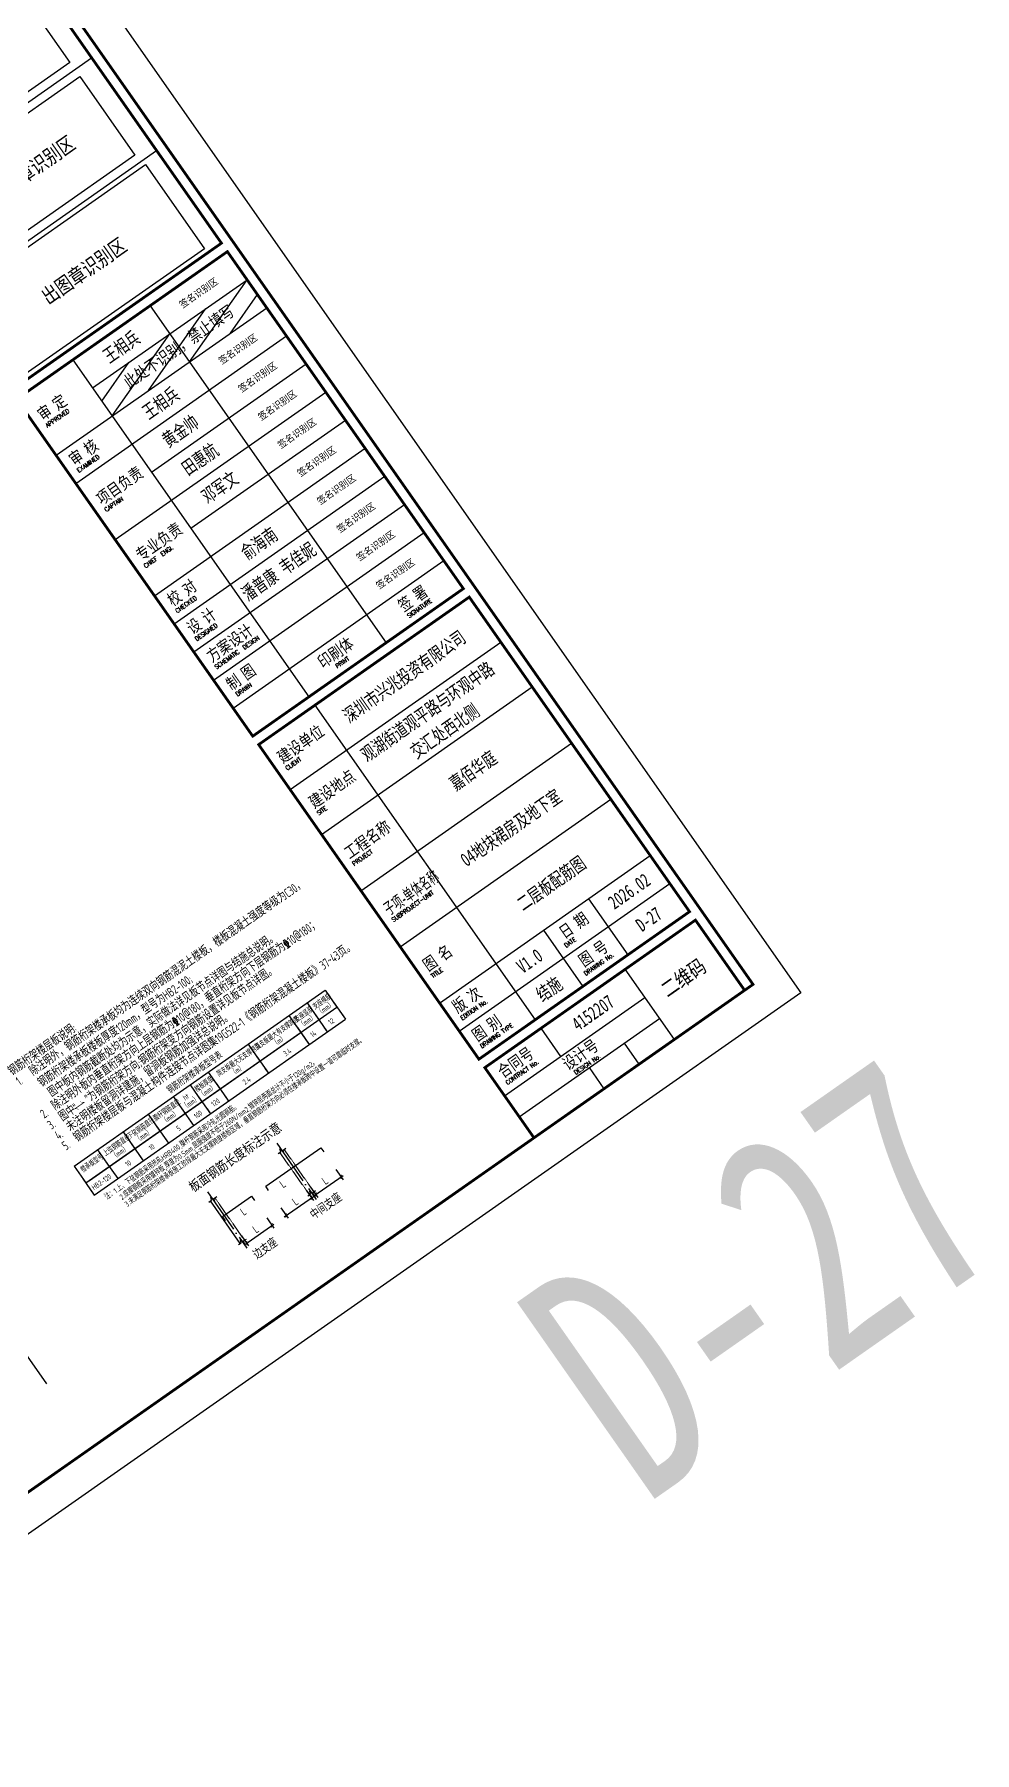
# Model space of a CAD drawing. Header units: millimetres. Extents: x 1089227 to 13101469, y 618865 to 10240562.
# Drawn here: x 2931932 to 2973071, y 4892898 to 4968060 of the extents above; entities that cross this region are included whole.
import ezdxf
from ezdxf.enums import TextEntityAlignment as Align

# ---------------------------------------------------------------- set-up
doc = ezdxf.new("R2010")
doc.units = ezdxf.units.MM
doc.header["$LTSCALE"] = 1000
doc.header["$PDMODE"] = 3
doc.header["$PDSIZE"] = 200
doc.linetypes.add('DASH', pattern=[0.35, 0.25, -0.1])
doc.linetypes.add('DOTE', pattern=[2.42, 2, -0.2, 0.02, -0.2])
doc.layers.get('0').update_dxf_attribs({"linetype": 'CONTINUOUS'})
doc.layers.get('Defpoints').update_dxf_attribs({"linetype": 'CONTINUOUS'})
for name, color, linetype in [('_模板图说明', 4, 'CONTINUOUS'), ('BFJ-L', 6, 'CONTINUOUS'), ('DIM', 3, 'CONTINUOUS'), ('DOTE', 1, 'DOTE'), ('JG-SM', 3, 'CONTINUOUS'), ('PUB_TEXT', 7, 'CONTINUOUS'), ('TK', 4, 'CONTINUOUS'), ('TK-TEXT', 7, 'CONTINUOUS'), ('VHBoundary', 4, 'CONTINUOUS'), ('梁__实线', 4, 'CONTINUOUS'), ('梁__虚线', 4, 'DASH')]:
    doc.layers.add(name, color=color, linetype=linetype)
doc.layers.add('S-TEXT', color=32, linetype='CONTINUOUS', lineweight=0)
doc.layers.add('TK-MEMO', color=8, linetype='CONTINUOUS', plot=False)
doc.layers.add('TK-不打印', color=8, linetype='CONTINUOUS', plot=False)
doc.styles.add('hzst', font='simsun.ttc', dxfattribs={"width": 0.7})
doc.styles.add('SADITK', font='sadixcsg.shx', dxfattribs={"bigfont": 'AllInOneBig.shx'})
doc.styles.add('SADITK-SX', font='simfang.ttf', dxfattribs={"width": 0.7})
doc.styles.add('SADITK-YW', font='romanc.shx', dxfattribs={"width": 0.7, "bigfont": 'AllInOneBig.shx'})
doc.styles.add('TM', font='simhei.ttf', dxfattribs={"width": 0.8})
doc.styles.add('TSSD_Dimension', font='tssdeng.shx', dxfattribs={"width": 0.75, "bigfont": 'Hztxt.shx'})
doc.styles.add('TSSD_Rein', font='tssdeng.shx', dxfattribs={"width": 0.7, "bigfont": 'hztxt.shx'})
doc.dimstyles.new('TSSD_100_100', dxfattribs={"dimtxt": 350, "dimasz": 100, "dimexe": 150, "dimexo": 250, "dimgap": 100, "dimtad": 1, "dimdec": 0, "dimzin": 0, "dimdsep": 46, "dimtxsty": 'TSSD_Dimension', "dimblk": 'ARCHTICK', "dimblk1": 'ARCHTICK', "dimblk2": 'ARCHTICK', "dimcen": 0, "dimdle": 100, "dimclrt": 7, "dimadec": 0, "dimazin": 0, "dimtfac": 1, "dimtdec": 0, "dimtix": 1, "dimtmove": 2, "dimatfit": 3, "dimfxl": 0, "dimtolj": 1, "dimtzin": 0, "dimarcsym": 0})

# ---------------------------------------------------------------- blocks, each defined once
blk = doc.blocks.new('template_31-施工图_A0_A0_1.0000_3fa9c08c64a9101061c9a26412af947e', base_point=(-1189, 0))
at = {"layer": 'TK'}
for p, q in [((1121, 273), (1121, 153)), ((1148.5, 273), (1148.5, 153)), ((1121, 263), (1176, 263)), ((1101, 253), (1176, 253)), ((1101, 243), (1176, 243)), ((1121, 233), (1176, 233)), ((1101, 223), (1176, 223)), ((1121, 213), (1176, 213)), ((1101, 203), (1176, 203)), ((1101, 193), (1176, 193)), ((1101, 183), (1176, 183)), ((1101, 173), (1176, 173)), ((1101, 163), (1176, 163)), ((1121, 150), (1121, 38)), ((1101, 134), (1176, 134)), ((1101, 118), (1176, 118)), ((1101, 98), (1176, 98)), ((1101, 78), (1176, 78)), ((1101, 58), (1176, 58)), ((1138, 58), (1138, 38)), ((1154, 58), (1154, 38)), ((1101, 48), (1176, 48)), ((1121, 35), (1121, 25)), ((1151, 10), (1151, 35)), ((1101, 25), (1151, 25)), ((1101, 17.5), (1151, 17.5)), ((1126, 10), (1126, 17.5)), ((1138.5, 10), (1138.5, 17.5))]:
    blk.add_line(p, q, dxfattribs=at)
blk.add_lwpolyline([(-1189, 841), (1189, 841), (1189, 0), (-1189, 0)], close=True, dxfattribs=at)
at = {"layer": 'TK', "const_width": 0.8}
blk.add_lwpolyline([(-1164, 831), (-1164, 10), (1179, 10), (1179, 831)], close=True, dxfattribs=at)
at = {"layer": 'TK', "color": 4, "const_width": 0.8}
for points in [[(1101, 276), (1176, 276), (1176, 454), (1101, 454)], [(1101, 153), (1176, 153), (1176, 273), (1101, 273)], [(1101, 38), (1176, 38), (1176, 150), (1101, 150)], [(1101, 35), (1176, 35), (1176, 10), (1101, 10)]]:
    blk.add_lwpolyline(points, close=True, dxfattribs=at)
at = {"layer": 'TK-MEMO'}
for points in [[(1107, 372.5), (1170, 372.5), (1170, 344.5), (1107, 344.5)], [(1107, 339.5), (1170, 339.5), (1170, 311.5), (1107, 311.5)], [(1106, 307.5), (1171, 307.5), (1171, 277.5), (1106, 277.5)]]:
    blk.add_lwpolyline(points, close=True, dxfattribs=at)
at = {"layer": 'TK-不打印'}
for p, q in [((1101, 342), (1176, 342)), ((1101, 309), (1176, 309)), ((1121, 253), (1148.5, 263)), ((1121, 258.32), (1133.87, 263)), ((1133.87, 253), (1161.37, 263)), ((1148.5, 253), (1176, 263)), ((1163.13, 253), (1176, 257.68))]:
    blk.add_line(p, q, dxfattribs=at)
at = {"layer": 'VHBoundary'}
blk.add_lwpolyline([(-1189, 841), (1189, 841), (1189, 0), (-1189, 0)], close=True, dxfattribs=at)
at = {"layer": 'TK', "style": 'SADITK'}
for s, p in [('审 定', (1103.5, 263)), ('审 核', (1103.5, 247)), ('项目负责', (1103.5, 233)), ('专业负责', (1103.5, 213)), ('校 对', (1103.5, 197)), ('设 计', (1103.5, 187)), ('方案设计', (1103.5, 177)), ('制 图', (1103.5, 167)), ('建设单位', (1103.5, 141)), ('建设地点', (1103.5, 125)), ('工程名称', (1103.5, 107)), ('图 名', (1103.5, 67)), ('版 次', (1103.5, 52.1)), ('图 别', (1103.5, 42)), ('合同号', (1103.5, 29))]:
    blk.add_text(s, height=4, dxfattribs=at).set_placement(p)
at = {"layer": 'TK'}
for s, height, style, width, p in [('APPROVED', 1.3, 'SADITK-YW', 0.9, (1103.5, 261)), ('EXAMINED', 1.3, 'SADITK-YW', 0.9, (1103.5, 245)), ('CAPTAIN', 1.3, 'SADITK-YW', 0.9, (1103.5, 231)), ('CHIEF  ENGI.', 1.3, 'SADITK-YW', 0.9, (1103.5, 211)), ('CHECKED', 1.3, 'SADITK-YW', 0.9, (1103.5, 195)), ('DESIGNED', 1.3, 'SADITK-YW', 0.9, (1103.5, 185)), ('SCHEMATIC  DESIGN', 1.3, 'SADITK-YW', 0.8, (1103.5, 175)), ('DRAWN', 1.3, 'SADITK-YW', 0.9, (1104, 165)), ('CLIENT', 1.3, 'SADITK-YW', 0.9, (1103.5, 139)), ('SITE', 1.3, 'SADITK-YW', 0.9, (1103.5, 123)), ('PROJECT', 1.3, 'SADITK-YW', 0.9, (1103.5, 105)), ('子项-单体名称', 4, 'SADITK', 0.6, (1103.5, 87)), ('SUBPROJECT-UNIT', 1.3, 'SADITK-YW', 0.8, (1103.5, 85)), ('TITLE', 1.3, 'SADITK-YW', 0.9, (1103.5, 65)), ('EDITION No.', 1.3, 'SADITK-YW', 0.9, (1103.5, 50)), ('DATE', 1.3, 'SADITK-YW', 0.9, (1140.5, 50)), ('DRAWING TYPE', 1.3, 'SADITK-YW', 0.9, (1103.5, 40)), ('DRAWING No.', 1.3, 'SADITK-YW', 0.9, (1140.5, 40)), ('CONTRACT No.', 1.3, 'SADITK-YW', 0.9, (1103.5, 27))]:
    blk.add_text(s, height=height, dxfattribs=dict(at, style=style, width=width)).set_placement(p)
at = {"layer": 'TK', "style": 'SADITK'}
for s, p in [('印刷体', (1134.75, 157)), ('签 署', (1162.25, 157)), ('日 期', (1146, 52)), ('图 号', (1146, 42)), ('设计号', (1126, 20))]:
    blk.add_text(s, height=4, dxfattribs=at).set_placement(p, align=Align.CENTER)
at = {"layer": 'TK', "style": 'SADITK-YW', "width": 0.9}
for s, p in [('PRINT', (1134.75, 155)), ('SIGNATURE', (1162.25, 155)), ('DESIGN No.', (1126, 18))]:
    blk.add_text(s, height=1.3, dxfattribs=at).set_placement(p, align=Align.CENTER)
at = {"layer": 'TK-MEMO', "style": 'SADITK'}
for s, height, p in [('建筑注册章识别区', 5, (1138.5, 325.5)), ('出图章识别区', 5, (1138.5, 292.5)), ('签名识别区', 2, (1162.25, 268)), ('签名识别区', 2, (1162.25, 248)), ('签名识别区', 2, (1162.25, 238)), ('签名识别区', 2, (1162.25, 228)), ('签名识别区', 2, (1162.25, 218)), ('签名识别区', 2, (1162.25, 208)), ('签名识别区', 2, (1162.25, 198)), ('签名识别区', 2, (1162.25, 188)), ('签名识别区', 2, (1162.25, 178)), ('签名识别区', 2, (1162.25, 168))]:
    blk.add_text(s, height=height, dxfattribs=at).set_placement(p, align=Align.MIDDLE)
blk.add_text('二维码', height=5, dxfattribs=at).set_placement((1156.35, 20.59))
at = {"layer": 'TK-TEXT', "style": 'SADITK-SX', "width": 0.7}
for tag, p in [('市政会签', (-1176, 381.5)), ('园林会签', (-1176, 343.5)), ('幕墙会签', (-1176, 305.5)), ('装饰会签', (-1176, 267.5)), ('燃气会签', (-1176, 229.5)), ('暖通会签', (-1176, 191.5)), ('电气会签', (-1176, 153.5)), ('给排水会签', (-1176, 115.5)), ('结构会签', (-1176, 77.5)), ('建筑会签', (-1176, 39.5))]:
    blk.add_attdef(tag, text='', height=4, rotation=90, dxfattribs=at).set_placement(p, align=Align.MIDDLE_CENTER)
for tag, height, p in [('专业审定', 4, (1134.75, 268)), ('专业审核', 4, (1134.75, 248)), ('项目负责1', 4, (1134.75, 238)), ('项目负责2', 4, (1134.75, 228)), ('专业负责1', 4, (1134.75, 218)), ('专业负责2', 4, (1134.75, 208)), ('专业校对', 4, (1134.75, 198)), ('专业设计', 4, (1134.75, 188)), ('方案设计', 4, (1134.75, 178)), ('专业制图', 4, (1134.75, 168)), ('建设单位_001', 4, (1148.5, 140)), ('建设地点_001', 4, (1148.5, 124)), ('工程名称_001', 4, (1148.5, 106)), ('子项名称_001', 4, (1148.5, 86)), ('图纸名称_001', 4, (1148.5, 66)), ('版次', 4, (1129.5, 53)), ('日期', 4, (1165, 53)), ('图别', 4, (1129.5, 43)), ('图号', 4, (1165, 43)), ('合同号', 4, (1136, 30)), ('阶段编号1', 2, (1132.25, 13.75)), ('子项编号1', 2, (1144.75, 13.75)), ('项目编号1', 2, (1114.06, 13.58))]:
    blk.add_attdef(tag, text='', height=height, dxfattribs=at).set_placement(p, align=Align.MIDDLE_CENTER)
at = {"layer": 'TK-不打印', "style": 'SADITK'}
blk.add_text('此处不识别，禁止填写', height=4, dxfattribs=at).set_placement((1148.5, 258.32), align=Align.MIDDLE_CENTER)
blk = doc.blocks.new('_ArchTick')
at = {"color": 0, "linetype": 'ByBlock', "const_width": 0.3}
blk.add_lwpolyline([(-0.71, -0.71), (0.71, 0.71)], dxfattribs=at)
blk = doc.blocks.new('*D593')
at = {"layer": 'Defpoints', "color": 0, "transparency": 16777216}
for p in [(1315474, -234792), (1314366, -235569), (1315845, -235321)]:
    blk.add_point(p, dxfattribs=at)
at = {"layer": 'DIM', "color": 0, "lineweight": -2, "transparency": 16777216}
for p, q in [((1315618, -234997), (1315931, -235444)), ((1314509, -235773), (1314822, -236221)), ((1314655, -236155), (1315927, -235264))]:
    blk.add_line(p, q, dxfattribs=at)
at = {"layer": 'DIM', "color": 0, "lineweight": -2, "transparency": 16777216, "xscale": 100, "yscale": 100, "zscale": 100}
for p, rotation in [((1315845, -235321), 35.00532206122636), ((1314736, -236098), 215.0053220612264)]:
    blk.add_blockref('_ArchTick', p, dxfattribs=dict(at, rotation=rotation))
at = {"layer": 'DIM', "color": 7, "transparency": 16777216, "insert": (1315133, -235484), "char_height": 350, "attachment_point": 5, "rotation": 35.00532, "style": 'TSSD_Dimension'}
blk.add_mtext('\\A1;L', dxfattribs=at)
blk = doc.blocks.new('*D594')
at = {"layer": 'Defpoints', "color": 0, "transparency": 16777216}
for p in [(1318505, -232670), (1317396, -233446), (1318876, -233199)]:
    blk.add_point(p, dxfattribs=at)
at = {"layer": 'DIM', "color": 0, "lineweight": -2, "transparency": 16777216}
for p, q in [((1318648, -232874), (1318962, -233322)), ((1317540, -233651), (1317853, -234098)), ((1317685, -234033), (1318957, -233141))]:
    blk.add_line(p, q, dxfattribs=at)
at = {"layer": 'DIM', "color": 0, "lineweight": -2, "transparency": 16777216, "xscale": 100, "yscale": 100, "zscale": 100}
for p, rotation in [((1318876, -233199), 35.00532206122636), ((1317767, -233975), 215.0053220612264)]:
    blk.add_blockref('_ArchTick', p, dxfattribs=dict(at, rotation=rotation))
at = {"layer": 'DIM', "color": 7, "transparency": 16777216, "insert": (1318164, -233362), "char_height": 350, "attachment_point": 5, "rotation": 35.00532, "style": 'TSSD_Dimension'}
blk.add_mtext('\\A1;L', dxfattribs=at)
blk = doc.blocks.new('*D595')
at = {"layer": 'Defpoints', "color": 0, "transparency": 16777216}
for p in [(1317205, -233580), (1316097, -234356), (1317576, -234109)]:
    blk.add_point(p, dxfattribs=at)
at = {"layer": 'DIM', "color": 0, "lineweight": -2, "transparency": 16777216}
for p, q in [((1316386, -234943), (1317658, -234052)), ((1317349, -233785), (1317662, -234232)), ((1316240, -234561), (1316553, -235008))]:
    blk.add_line(p, q, dxfattribs=at)
at = {"layer": 'DIM', "color": 0, "lineweight": -2, "transparency": 16777216, "xscale": 100, "yscale": 100, "zscale": 100}
for p, rotation in [((1317576, -234109), 35.00532206122636), ((1316467, -234885), 215.0053220612264)]:
    blk.add_blockref('_ArchTick', p, dxfattribs=dict(at, rotation=rotation))
at = {"layer": 'DIM', "color": 7, "transparency": 16777216, "insert": (1316864, -234272), "char_height": 350, "attachment_point": 5, "rotation": 35.00532, "style": 'TSSD_Dimension'}
blk.add_mtext('\\A1;L', dxfattribs=at)
blk = doc.blocks.new('支座钢筋')
at = {"layer": 'DIM'}
blk.add_line((1850456.839, -5733.954), (1850456.839, -10616.076), dxfattribs=at)
blk = doc.blocks.new('A$C01611EE2')
at = {"layer": 'BFJ-L'}
for points in [[(1315702.5, -233793.1), (1315574.2, -233610), (1317982.3, -231923.4), (1318110.6, -232106.6)], [(1313808, -235119.9), (1313679.7, -234936.8), (1314951.7, -234045.9), (1315080, -234229.1)]]:
    blk.add_lwpolyline(points, dxfattribs=at)
at = {"layer": 'DIM'}
for points in [[(1316116, -232180), (1316230.5, -232099.8), (1316196.7, -231973.9), (1316372.7, -232149.8), (1316338, -232024.5), (1316458.9, -231939.8)], [(1313085.4, -234302.4), (1313199.9, -234222.3), (1313166.1, -234096.3), (1313342.1, -234272.2), (1313307.4, -234147), (1313428.2, -234062.3)], [(1317415.9, -234036), (1317530.4, -233955.9), (1317496.6, -233829.9), (1317672.6, -234005.8), (1317637.9, -233880.6), (1317758.7, -233795.9)], [(1314385.3, -236158.5), (1314499.8, -236078.3), (1314466, -235952.4), (1314642, -236128.3), (1314607.3, -236003), (1314728.1, -235918.4)]]:
    blk.add_lwpolyline(points, dxfattribs=at)
at = {"layer": 'DOTE', "linetype": 'DOTE'}
for p, q in [((1316052.8, -231730.8), (1317775.1, -234190.1)), ((1313022.2, -233853.3), (1314744.5, -236312.6))]:
    blk.add_line(p, q, dxfattribs=at)
at = {"layer": '梁__实线'}
blk.add_line((1314458.3, -236107.3), (1313158.5, -234251.3), dxfattribs=at)
at = {"layer": '梁__虚线', "ltscale": 0.05}
for p, q in [((1317489, -233984.9), (1316189.1, -232128.8)), ((1317680.1, -233851), (1316380.2, -231994.9)), ((1314649.5, -235973.5), (1313349.6, -234117.4))]:
    blk.add_line(p, q, dxfattribs=at)
at = {"layer": 'JG-SM', "color": 3}
for s, height, style, width, p in [('板面钢筋长度标注示意', 437.5, 'TM', 0.8, (1312403.5, -233878.7)), ('中间支座', 408.33, 'TSSD_Rein', 0.7, (1317696.2, -235088.5)), ('边支座', 408.33, 'TSSD_Rein', 0.7, (1315201.5, -236835.6))]:
    blk.add_text(s, height=height, rotation=35.005322, dxfattribs=dict(at, style=style, width=width)).set_placement(p)
at = {"layer": 'JG-SM', "color": 3, "char_height": 350, "attachment_point": 5, "rotation": 35.005322, "style": 'TSSD_Dimension'}
for insert in [(1316313.9, -233505.3), (1314591.9, -234711.3)]:
    blk.add_mtext('\\A1;L', dxfattribs=dict(at, insert=insert))
at = {"layer": 'DIM'}
for base, p1, p2, picture, middle in [((1318875.6, -233198.9), (1317396.4, -233446), (1318505, -232669.7), '*D594', (1318163.6, -233361.8)), ((1317575.9, -234109.1), (1316096.8, -234356.2), (1317205.3, -233579.9), '*D595', (1316863.9, -234272)), ((1315845, -235321.3), (1314365.8, -235568.5), (1315474.4, -234792.2), '*D593', (1315132.9, -235484.3))]:
    dim = blk.add_linear_dim(base=base, p1=p1, p2=p2, angle=35.005322, text='L', dimstyle='TSSD_100_100', dxfattribs=at)
    dim.commit()
    dim.dimension.update_dxf_attribs({"geometry": picture, "text_midpoint": middle})

msp = doc.modelspace()

# ---------------------------------------------------------------- linework, layer by layer
at = {"layer": '_模板图说明'}
for p, q in [((2933668.69, 4918552.677), (2944653.55, 4926245.88)), ((2944653.55, 4926245.88), (2945169.838, 4925508.691)), ((2934184.977, 4917815.488), (2945169.838, 4925508.691)), ((2934184.977, 4917815.488), (2945169.838, 4925508.691)), ((2943862.478, 4925691.855), (2944378.766, 4924954.666)), ((2943862.478, 4925691.855), (2944378.766, 4924954.666)), ((2945022.86, 4925718.555), (2945539.147, 4924981.367)), ((2945022.86, 4925718.555), (2945539.147, 4924981.367)), ((2934554.286, 4917288.164), (2945539.147, 4924981.367)), ((2943071.406, 4925137.831), (2943957.003, 4923873.318)), ((2943071.406, 4925137.831), (2943587.693, 4924400.642)), ((2944231.788, 4925164.531), (2944748.075, 4924427.342)), ((2944231.788, 4925164.531), (2944748.075, 4924427.342)), ((2944231.788, 4925164.531), (2944748.075, 4924427.342)), ((2944231.788, 4925164.531), (2944748.075, 4924427.342)), ((2945392.169, 4925191.231), (2945539.147, 4924981.367)), ((2934340.753, 4917924.585), (2943587.693, 4924400.642)), ((2943440.716, 4924610.507), (2943957.003, 4923873.318)), ((2943440.716, 4924610.507), (2943957.003, 4923873.318)), ((2943810.025, 4924083.183), (2943957.003, 4923873.318)), ((2944601.097, 4924637.207), (2944748.075, 4924427.342)), ((2944601.097, 4924637.207), (2944748.075, 4924427.342)), ((2941283.571, 4923885.728), (2941799.858, 4923148.539)), ((2941652.88, 4923358.404), (2942169.167, 4922621.215)), ((2941652.88, 4923358.404), (2942169.167, 4922621.215)), ((2939539.444, 4922664.236), (2940055.732, 4921927.047)), ((2942022.189, 4922831.08), (2942169.167, 4922621.215)), ((2938748.372, 4922110.212), (2939264.659, 4921373.023)), ((2939908.754, 4922136.912), (2940425.041, 4921399.723)), ((2939908.754, 4922136.912), (2940425.041, 4921399.723)), ((2938009.472, 4921592.726), (2938525.759, 4920855.537)), ((2938378.781, 4921065.402), (2938895.068, 4920328.213)), ((2938378.781, 4921065.402), (2938895.068, 4920328.213)), ((2939117.682, 4921582.888), (2939633.969, 4920845.699)), ((2939117.682, 4921582.888), (2939633.969, 4920845.699)), ((2939486.991, 4921055.563), (2939633.969, 4920845.699)), ((2940278.063, 4921609.588), (2940425.041, 4921399.723)), ((2936909.314, 4920822.235), (2937425.602, 4920085.046)), ((2937278.624, 4920294.911), (2937794.911, 4919557.722)), ((2937278.624, 4920294.911), (2937794.911, 4919557.722)), ((2938748.09, 4920538.077), (2938895.068, 4920328.213)), ((2935811.779, 4920053.58), (2936328.066, 4919316.391)), ((2936181.088, 4919526.256), (2936697.375, 4918789.067)), ((2936181.088, 4919526.256), (2936697.375, 4918789.067)), ((2937647.933, 4919767.587), (2937794.911, 4919557.722)), ((2934692.772, 4919269.889), (2935209.06, 4918532.7)), ((2935062.082, 4918742.565), (2935578.369, 4918005.376)), ((2935062.082, 4918742.565), (2935578.369, 4918005.376)), ((2936550.397, 4918998.932), (2936697.375, 4918789.067)), ((2933668.69, 4918552.677), (2934184.977, 4917815.488)), ((2934037.999, 4918025.352), (2934554.286, 4917288.164)), ((2934037.999, 4918025.352), (2934554.286, 4917288.164)), ((2935431.391, 4918215.24), (2935578.369, 4918005.376)), ((2934407.308, 4917498.028), (2934554.286, 4917288.164))]:
    msp.add_line(p, q, dxfattribs=at)
at = {"layer": 'PUB_TEXT'}
msp.add_lwpolyline([(2933903.795, 4921372.479, 0, 33.333, 0), (2934100.76, 4921337.768, 33.333, 33.333, 0), (2933718.513, 4921070.064, 33.333, 0, 0), (2933915.478, 4921035.352, 0, 0, 0)], format="xyseb", dxfattribs=at)

# ---------------------------------------------------------------- block references
ref = msp.add_blockref('template_31-施工图_A0_A0_1.0000_3fa9c08c64a9101061c9a26412af947e', (2673291.941, 4721512.406), dxfattribs=dict(xscale=150, yscale=150, zscale=150, rotation=35.00532206532363))
ref.add_attrib('图号', 'D-27', dxfattribs={"layer": 'TK-TEXT', "height": 600, "rotation": 35.00532207, "style": 'SADITK-SX', "width": 0.7}).set_placement((2958815.655, 4929352.299), align=Align.MIDDLE_CENTER)
ref.add_attrib('图别', '结施', dxfattribs={"layer": 'TK-TEXT', "height": 600, "rotation": 35.00532207, "style": 'SADITK-SX', "width": 0.7}).set_placement((2954453.954, 4926297.599), align=Align.MIDDLE_CENTER)
ref.add_attrib('合同号', '4152207', dxfattribs={"layer": 'TK-TEXT', "height": 600, "rotation": 35.00532207, "style": 'SADITK-SX', "width": 0.7}).set_placement((2956371.198, 4925259.668), align=Align.MIDDLE_CENTER)
ref.add_attrib('版次', 'V1.0', dxfattribs={"layer": 'TK-TEXT', "height": 600, "rotation": 35.00532207, "style": 'SADITK-SX', "width": 0.7}).set_placement((2953593.475, 4927526.248), align=Align.MIDDLE_CENTER)
ref.add_attrib('日期', '2026.02', dxfattribs={"layer": 'TK-TEXT', "height": 600, "rotation": 35.00532207, "style": 'SADITK-SX', "width": 0.7}).set_placement((2957955.176, 4930580.947), align=Align.MIDDLE_CENTER)
ref.add_attrib('专业设计', '潘普康 韦佳妮', dxfattribs={"layer": 'TK-TEXT', "height": 600, "rotation": 35.00532207, "style": 'SADITK-SX', "width": 0.7}).set_placement((2942622.052, 4944564.749), align=Align.MIDDLE_CENTER)
ref.add_attrib('专业校对', '俞海南', dxfattribs={"layer": 'TK-TEXT', "height": 600, "rotation": 35.00532207, "style": 'SADITK-SX', "width": 0.7}).set_placement((2941761.573, 4945793.397), align=Align.MIDDLE_CENTER)
ref.add_attrib('专业负责1', '邓军文', dxfattribs={"layer": 'TK-TEXT', "height": 600, "rotation": 35.00532207, "style": 'SADITK-SX', "width": 0.7}).set_placement((2940040.616, 4948250.693), align=Align.MIDDLE_CENTER)
ref.add_attrib('项目负责1', '黄金帅', dxfattribs={"layer": 'TK-TEXT', "height": 600, "rotation": 35.00532207, "style": 'SADITK-SX', "width": 0.7}).set_placement((2938319.658, 4950707.99), align=Align.MIDDLE_CENTER)
ref.add_attrib('项目负责2', '田惠航', dxfattribs={"layer": 'TK-TEXT', "height": 600, "rotation": 35.00532207, "style": 'SADITK-SX', "width": 0.7}).set_placement((2939180.137, 4949479.341), align=Align.MIDDLE_CENTER)
ref.add_attrib('专业审定', '王相兵', dxfattribs={"layer": 'TK-TEXT', "height": 600, "rotation": 35.00532207, "style": 'SADITK-SX', "width": 0.7}).set_placement((2935738.222, 4954393.934), align=Align.MIDDLE_CENTER)
ref.add_attrib('专业审核', '王相兵', dxfattribs={"layer": 'TK-TEXT', "height": 600, "rotation": 35.00532207, "style": 'SADITK-SX', "width": 0.7}).set_placement((2937459.179, 4951936.638), align=Align.MIDDLE_CENTER)
ref.add_attrib('建设单位_001', '深圳市兴兆投资有限公司', (2945704.317, 4937918.601), dxfattribs={"layer": 'TK-TEXT', "height": 600, "rotation": 35.00532207, "style": 'SADITK-SX', "width": 0.7})
ref.add_attrib('建设地点_001', '观湖街道观平路与环观中路', (2946485.603, 4936219.401), dxfattribs={"layer": 'TK-TEXT', "height": 600, "rotation": 35.00532207, "style": 'SADITK-SX', "width": 0.7})
ref.add_attrib('工程名称_001', '嘉佰华庭', (2950360.864, 4934955.533), dxfattribs={"layer": 'TK-TEXT', "height": 600, "rotation": 35.00532207, "style": 'SADITK-SX', "width": 0.7})
ref.add_attrib('子项名称_001', '04地块裙房及地下室', (2950844.328, 4931627.377), dxfattribs={"layer": 'TK-TEXT', "height": 600, "rotation": 35.00532207, "style": 'SADITK-SX', "width": 0.7})
ref.add_attrib('图纸名称_001', '二层板配筋图', (2953311.32, 4929692.564), dxfattribs={"layer": 'TK-TEXT', "height": 600, "rotation": 35.00532207, "style": 'SADITK-SX', "width": 0.7})
ref.add_attrib('建设地点_002', '交汇处西北侧', (2948645.732, 4936356.511), dxfattribs={"layer": 'TK-TEXT', "height": 600, "rotation": 35.00532207, "style": 'SADITK-SX', "width": 0.7})
at = {"xscale": 0.6666666666666665, "yscale": 0.6666666666666665, "zscale": 0.6666666666666665, "rotation": 35.00532206532387}
msp.add_blockref('支座钢筋', (1917929.662, 4207154.878), dxfattribs=at)
msp.add_blockref('A$C01611EE2', (1626480.587, 5151282.911))
msp.add_blockref('A$C01611EE2', (1626480.587, 5151282.911))

# ---------------------------------------------------------------- texts
at = {"layer": '_模板图说明', "style": 'TSSD_Dimension', "width": 0.7}
for s, p in [('支座竖筋', (2943427.211, 4924838.382)), ('支座横筋', (2944218.283, 4925392.407)), ('（mm）', (2944401.97, 4925121.099)), ('简支板最大有支撑跨度', (2941691.825, 4923623.012)), ('（mm）', (2943610.898, 4924567.075)), ('12', (2944893.71, 4924722.219)), ('（m）', (2942450.83, 4923754.626)), ('14', (2944102.637, 4924168.195)), ('简支板最大无支撑跨度', (2940014.977, 4922448.638)), ('3.4', (2942928.425, 4923345.84)), ('（m）', (2940623.004, 4922474.515)), ('2.4', (2941151.301, 4922101.239)), ('ht', (2938535.502, 4921412.494)), ('楼板厚度', (2939055.506, 4921776.676)), ('（mm）', (2939239.193, 4921505.369)), ('腹杆钢筋直径', (2937244.738, 4920508.512)), ('（mm）', (2938509.135, 4920994.075)), ('100', (2939015.676, 4920605.562)), ('120', (2939779.603, 4921140.575)), ('下弦钢筋直径', (2936117.035, 4919718.73)), ('（mm）', (2937611.066, 4920365.117)), ('5', (2938250.53, 4920069.695)), ('上弦钢筋直径', (2935048.84, 4918970.624)), ('（mm）', (2936450.08, 4919552.025)), ('10', (2937037.739, 4919220.322)), ('楼承板型号', (2934063.456, 4918259.659)), ('（mm）', (2935415.168, 4918827.228)), ('10', (2936014.917, 4918503.992)), ('HB2-120', (2934544.497, 4917487.298))]:
    msp.add_text(s, height=240, rotation=35.00532206, dxfattribs=at).set_placement(p)
at = {"layer": '_模板图说明', "color": 0, "style": 'TSSD_Dimension', "width": 0.7}
for s, height, p in [('钢筋桁架楼承板型号表', 300, (2937871.469, 4921703.939)), ('    2.底模钢板采用镀锌板,厚度为0.5mm,屈服强度不低于260N/mm2,镀锌层两面总计不小于120g/m2。', 250, (2935349.015, 4916765.217)), ('    3.未满足钢筋桁架楼承板施工阶段最大无支撑跨度楼板区域，垂直钢筋桁架方向必须在楼承板跨中设置一道可靠临时支撑。', 250, (2935569.156, 4916450.885)), ('注：1.上、下弦钢筋采用热轧HRB400,腹杆钢筋采用冷轧光圆钢筋。', 250, (2935120.729, 4917068.837))]:
    msp.add_text(s, height=height, rotation=35.00532206, dxfattribs=at).set_placement(p)
at = {"layer": 'PUB_TEXT', "style": 'TSSD_Rein', "width": 0.7}
for s, p in [('1.   除注明外，钢筋桁架楼承板均为连续双向钢筋混泥土楼板，楼板混凝土强度等级为C30，', (2931296.953, 4922062.562)), ('2.  除注明外板内垂直桁架方向上层钢筋为%%13210@180，垂直桁架方向下层钢筋为%%13210@180；', (2932365.53, 4920626.234)), ('    图中板内钢筋截断处均为示意，实际做法详见板节点详图与结施总说明。', (2932142.91, 4921162.014)), ('5.  钢筋桁架楼层板与混凝土构件连接节点详图集19G522-1《钢筋桁架混凝土楼板》37~43页。', (2933316.818, 4919230.154)), ('钢筋桁架楼承板楼板厚度120mm，型号为HB2-100;', (2932263.879, 4921984.811)), ('3.  图中“   ”为钢筋桁架方向;钢筋桁架变方向钢筋设置详见板节点详图。', (2932678.549, 4920141.517)), ('钢筋桁架楼层板说明:', (2930967.908, 4922485.912)), ('4.  未注明楼板留洞详建施，留洞板钢筋加强详总说明。', (2932995.778, 4919688.555))]:
    msp.add_text(s, height=400, rotation=35.00532206, dxfattribs=at).set_placement(p)
at = {"layer": 'S-TEXT', "linetype": 'Continuous', "style": 'hzst', "width": 0.7}
msp.add_text('D-27', height=10500, rotation=35.00532206, dxfattribs=at).set_placement((2958565.007, 4903643.03))

doc.saveas('drawing.dxf')
